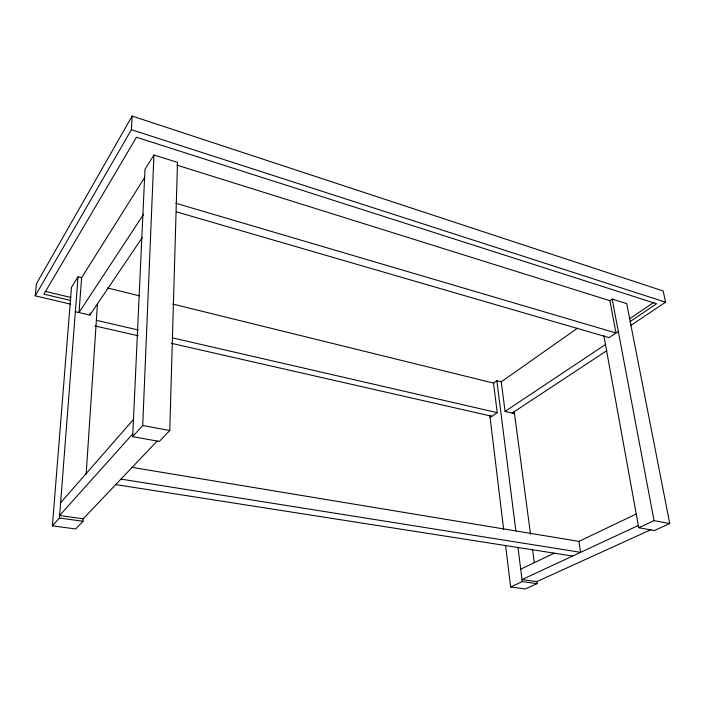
<?xml version="1.0" encoding="UTF-8"?>
<svg xmlns="http://www.w3.org/2000/svg" width="705" height="705" viewBox="0 0 705 705"><rect width="100%" height="100%" fill="white"/><g stroke="black" fill="none" stroke-linecap="round" stroke-linejoin="round"><path stroke-width="1.06" d="M169.764 430.535L177.501 162.379L153.946 154.968L144.974 169.367L132.681 436.642L159.339 441.445L169.764 430.535L142.71 425.503L132.681 436.642M142.71 425.503L153.946 154.968M70.597 304.137L35.25 295.836L131.403 129.702L132.143 116.052L663.158 290.971L665.582 302.198L630.922 325.366M144.869 177.114L81.63 277.682L78.043 276.792L71.469 287.34L52.39 525.86L75.664 528.962L83.023 521.268L83.19 518.801L157.171 441.039M86.142 474.298L97.466 303.952M75.356 311.716L89.879 315.091L90.037 312.914M81.63 277.682L79.004 312.562L143.679 214.161M52.39 525.86L59.44 518.034L78.043 276.792M35.25 295.836L36.422 283.798L132.143 116.052M89.879 315.091L142.207 237.647M60.621 502.788L133.474 419.466M132.813 433.831L59.634 515.54L83.19 518.801M172.672 304.031L493.535 383.097L496.858 380.744L501.255 381.828L577.536 328.177M176.946 165.146L609.904 300.683L612.187 299.061L626.701 303.626L669.75 523.559L654.346 530.539L638.739 527.728L603.841 335.501M629.539 318.81L654.143 302.172M630.085 321.577L656.558 303.758L136.453 137.246L43.922 294.144L70.703 300.48M490.081 417.457L497.228 412.663L493.535 383.097M618.303 331.421L609.032 337.633L176.259 211.817M501.255 381.828L505.062 411.429L605.78 344.304M512.138 413.068L606.785 350.676M520.704 569.173L554.236 553.169M131.412 467.274L578.92 541.387L636.254 514.015M638.333 525.489L522.026 579.572L536.813 581.616L650.926 529.684M505.626 545.688L510.632 586.983L522.282 581.599L537.078 583.634L536.813 581.616M638.739 527.728L654.055 520.642L669.75 523.559M537.078 583.634L525.34 588.948L510.632 586.983M59.44 518.034L83.023 521.268M115.743 484.582L572.636 556.034M120.96 479.1L580.603 552.332L578.92 541.387M95.175 325.974L138.057 335.739M171.297 343.3L491.861 416.267M96.541 320.378L138.321 330.002M172.61 337.898L497.228 412.663M505.062 411.429L514.483 413.615M45.27 291.376L70.949 297.484M107.424 287.948L139.511 295.853M175.818 203.251L615.967 332.98L609.904 300.683M131.403 129.702L665.582 302.198M612.187 299.061L654.055 520.642M514.192 411.429L530.53 534.328M532.548 549.548L534.284 562.599M496.858 380.744L515.884 531.05M517.955 547.388L522.282 581.599M489.825 415.28L503.652 529.393"/></g></svg>
